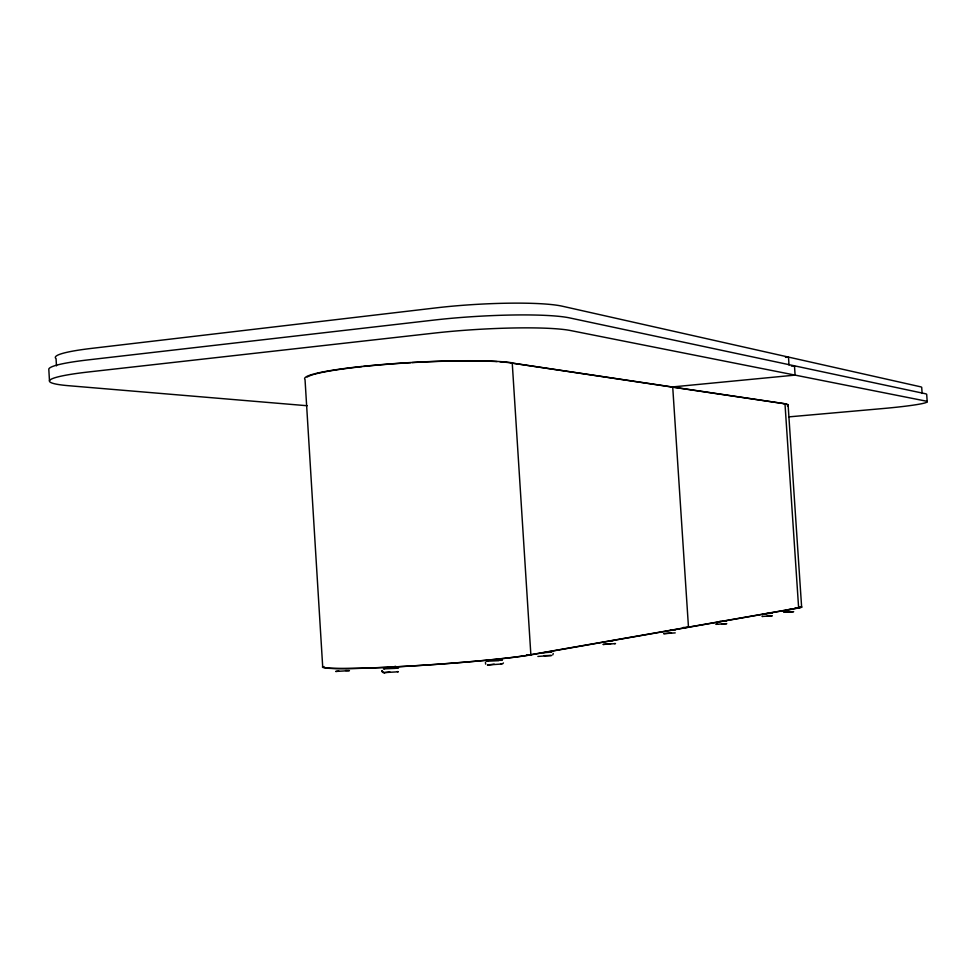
<?xml version="1.0" encoding="UTF-8"?>
<svg xmlns="http://www.w3.org/2000/svg" width="976" height="976" viewBox="0 0 976 976"><rect width="100%" height="100%" fill="white"/><g stroke="black" fill="none" stroke-linecap="round" stroke-linejoin="round"><path stroke-width="1.46" d="M485.462 662.216L485.633 664.144M553.246 653.481L552.794 654.884M503.433 662.911L502.591 663.814M675.221 632.887L663.656 633.68L671.5 632.936M550.61 652.102L551.489 651.907M500.749 660.447L501.737 660.24M488.5 660.203L500.505 659.422L499.175 659.373M486.975 661.13L487.988 660.923M717.616 624.091L715.884 624.347L726.778 623.688L721.508 623.798M396.268 668.243L397.964 667.999M725.693 620.98L726.632 620.834M762.781 616.344L762.012 616.454L772.248 615.832L767.185 615.954M385.41 667.779L384.739 667.877L396.842 667.096M383.971 668.694L384.825 668.572M771.296 613.282L772.138 613.16M338.818 671.024L335.72 671.464L349.445 670.634L345.577 670.549M499.956 361.779A107.519 10.065 -3.2 0 1 511.021 362.938L784.985 403.783A76.409 5.051 -3.9 0 1 787.339 405.882M785.485 357.387L788.486 357.094L789.023 365.036M791.451 366.122L794.476 365.829L795.098 375.113L671.683 387.008L511.021 362.938M498.895 660.679L486.475 661.24M494.198 664.156L487.402 665.01L501.798 663.997L500.59 663.948M673.184 387.24L784.985 403.783L798.636 607.987L530.871 654.847A109.19 5.136 -3.9 0 1 404.833 666.388A109.19 5.136 -3.9 0 1 322.69 666.657L305.024 379.481A108.836 10.187 -3.2 0 1 385.984 364.243A108.836 10.187 -3.2 0 1 512.229 362.804L530.871 654.847L526.637 655.03M548.902 652.31L543.693 652.724M788.864 416.874L882.572 408.578A58.902 3.66 -4.2 0 0 925.699 401.038L570.777 330.583A99.674 10.748 -3.4 0 0 434.588 333.072L88.853 371.929A94.879 9.113 -2.5 0 0 68.71 385.715L307.135 405.735M610.952 640.842L613.27 640.634M670.146 630.386L671.207 630.289M672.257 630.203L673.318 630.106M395.426 668.365L383.409 668.877M389.888 671.952L384.032 672.635L398.367 671.781L397.256 671.573M722.484 621.261L725.229 621.041M788.559 609.561L792.39 609.268M770.881 613.331L765.465 613.709M794.806 608.182L798.636 607.987A76.579 2.538 -3.6 0 0 800.771 606.718M610.842 643.672L602.961 644.465L615.502 643.599L614.331 643.574M544.144 655.665L551.513 655.482L537.874 656.445M683.078 627.531L688.483 627.263L672.708 386.911M762.939 613.819L764.208 613.77M719.446 621.444L720.947 621.37M396.317 667.706L398.501 667.828M674.941 629.74L675.575 629.752M551.074 651.797L551.916 651.822M499.602 660.032L502.237 660.13M384.568 672.732L382.446 672.232L381.945 670.951M383.068 672.415L381.945 670.854L383.202 672.647M395.06 666.242L396.085 666.645M497.394 658.776L498.187 659.215M927.2 401.746L926.7 394.45A58.902 3.867 -4.2 0 0 925.199 393.694L569.972 317.981A99.662 11.358 -3.4 0 0 433.771 320.104L88.145 359.888A94.867 9.638 -2.4 0 0 48.8 369.148L49.483 380.823M922.125 393.462L921.722 387.631A54.473 3.77 -4.2 0 0 920.344 386.752L562.188 306.183A92.159 11.065 -3.3 0 0 436.467 307.83L91.829 348.359A87.73 9.382 -2.3 0 0 56.047 358.607L56.474 365.854M788.096 404.698L801.638 607.231M307.111 377.09A107.519 10.065 -3.2 0 1 313.394 374.516M314.565 374.186A107.519 10.065 -3.2 0 1 362.108 366.61M363.499 366.464A107.519 10.065 -3.2 0 1 410.664 362.669M412.153 362.584A107.519 10.065 -3.2 0 1 497.04 361.584M323.995 666.559A107.872 5.075 -3.9 0 0 405.174 666.303A107.872 5.075 -3.9 0 0 529.651 654.896L797.746 608.036A75.664 2.513 -3.6 0 0 799.869 606.779M784.094 403.857A75.494 4.99 -3.9 0 1 786.571 404.43M785.253 612.074L783.801 612.281L793.671 611.684L785.253 612.074"/></g></svg>
